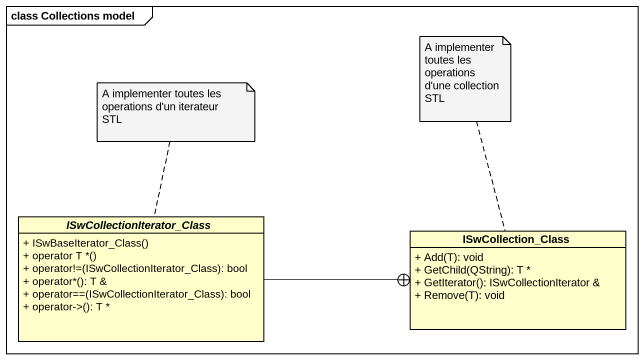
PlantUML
@startuml
mainframe class Collections model
hide circle
hide empty members
skinparam classAttributeIconSize 0
abstract class ISwCollectionIterator_Class {
  + ISwBaseIterator_Class()
  + operator T *()
  + operator!=(ISwCollectionIterator_Class): bool
  + operator*(): T &
  + operator==(ISwCollectionIterator_Class): bool
  + operator->(): T *
}
class ISwCollection_Class {
  + Add(T): void
  + GetChild(QString): T *
  + GetIterator(): ISwCollectionIterator &
  + Remove(T): void
}
ISwCollectionIterator_Class -right-+ ISwCollection_Class
note top of ISwCollection_Class : A implementer toutes les operations d'une collection STL
note top of ISwCollectionIterator_Class : A implementer toutes les operations d'un iterateur STL
@enduml
